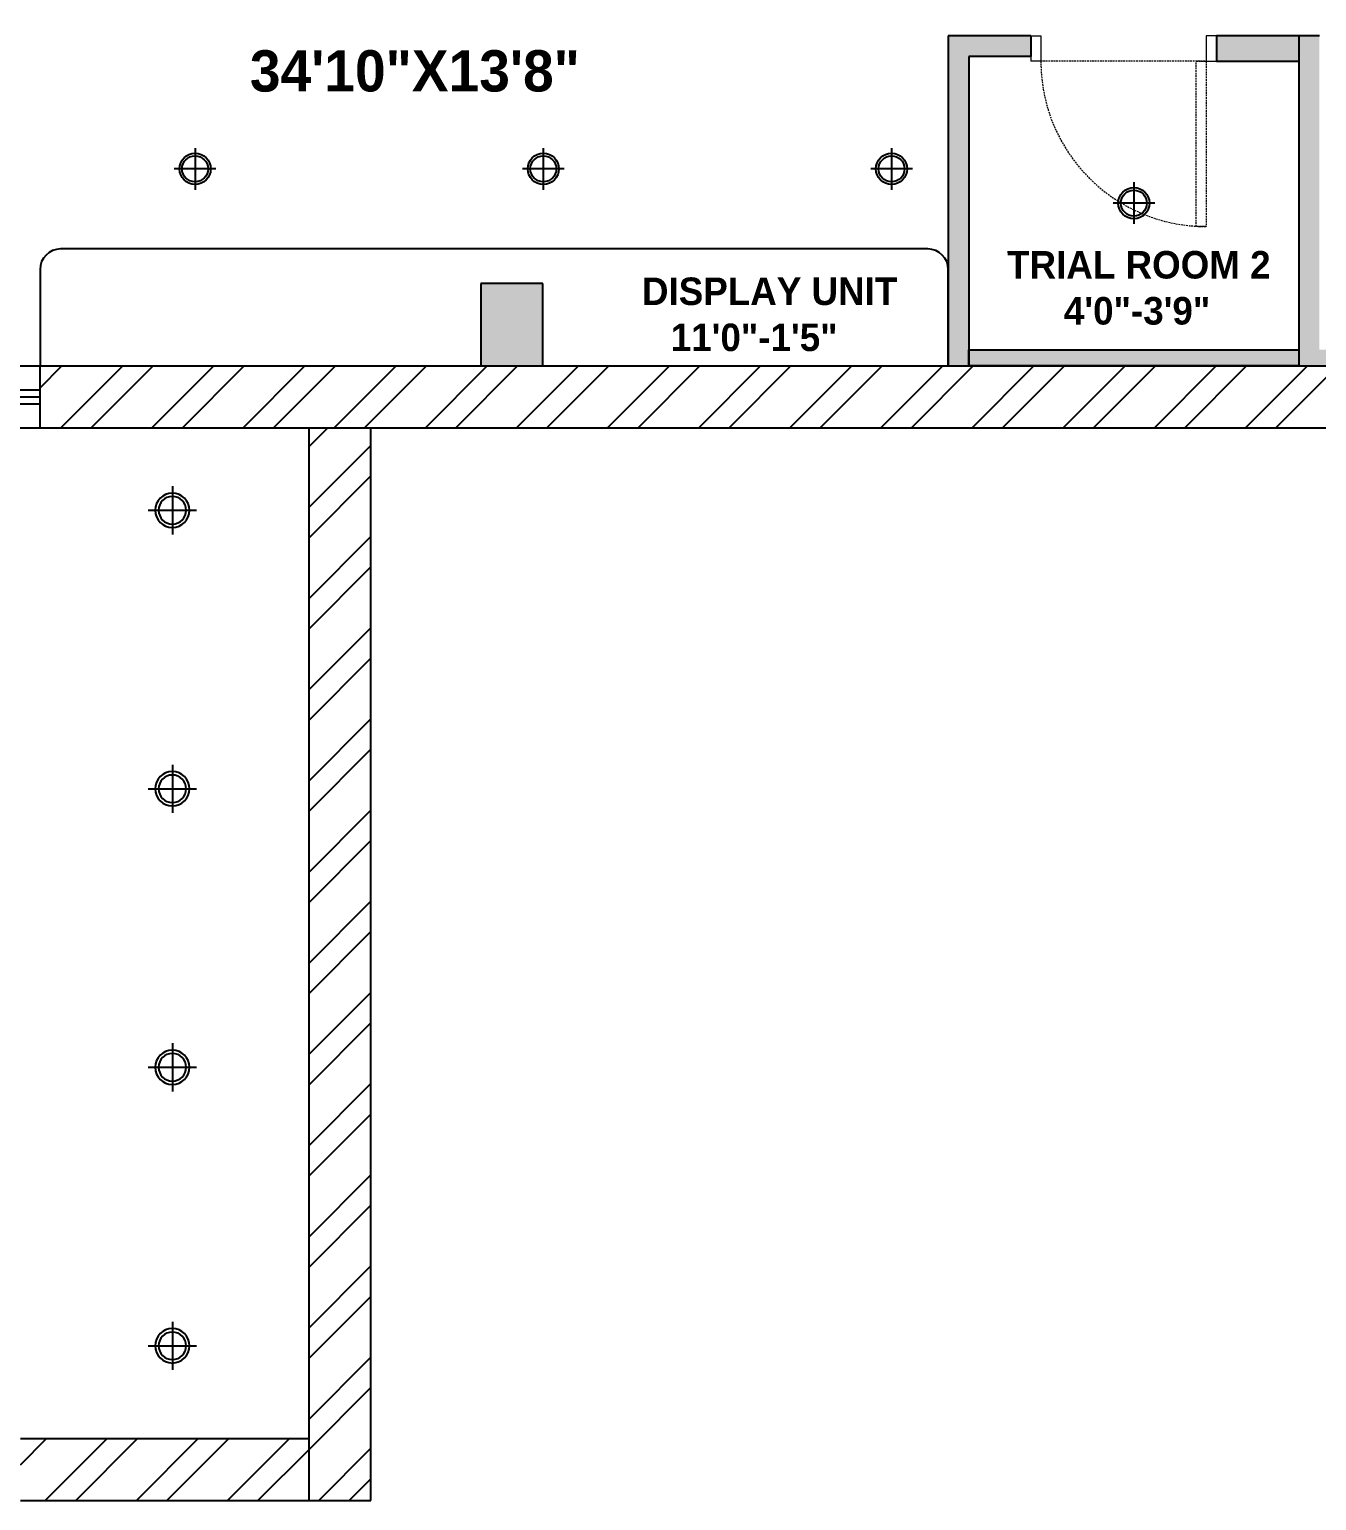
# Model space of a CAD drawing. Header units: inches. Extents: x 9636 to 21597, y -10243 to 557.
# Drawn here: x 16495.5 to 16682.8, y -307.8 to -93.9 of the extents above; entities that cross this region are included whole.
import ezdxf

# ---------------------------------------------------------------- set-up
doc = ezdxf.new("R2010")
doc.units = ezdxf.units.IN
doc.header["$MEASUREMENT"] = 0
doc.linetypes.add('DASHED2', pattern=[0.375, 0.25, -0.125])
doc.linetypes.add('HIDDEN', pattern=[0.375, 0.25, -0.125])
for name, color, linetype in [('A-Door-Frame', 1, 'Continuous'), ('A-Door-Swing', 8, 'HIDDEN'), ('IEL-HATCH-002', 7, 'Continuous')]:
    doc.layers.add(name, color=color, linetype=linetype)
doc.styles.add('MtXpl_Stylus_BT', font='')
doc.styles.get('MtXpl_Stylus_BT').set_extended_font_data('Stylus BT', bold=True)

# ---------------------------------------------------------------- blocks, each defined once
blk = doc.blocks.new('ger')
at = {"color": 5}
for p, q in [((6473.06, -970.68), (6473.07, -978.68)), ((6469.07, -974.68), (6477.07, -974.68))]:
    blk.add_line(p, q, dxfattribs=at)
for radius in [3, 2.5]:
    blk.add_circle((6473.07, -974.68), radius, dxfattribs=at)
blk = doc.blocks.new('rg')
at = {"color": 6}
for p, q in [((6523.86, -972.55), (6523.86, -979.55)), ((6520.36, -976.05), (6527.36, -976.05))]:
    blk.add_line(p, q, dxfattribs=at)
for radius in [2.5, 2]:
    blk.add_circle((6523.86, -976.05), radius, dxfattribs=at)
blk = doc.blocks.new('shht')
at = {"layer": 'IEL-HATCH-002', "true_color": 0x636466, "transparency": 33554687}
h = blk.add_hatch(color=251, dxfattribs=at)
h.dxf.hatch_style = 1
h.paths.add_polyline_path([(15097.5, -2138.01), (15088.5, -2138.01), (15088.5, -2150.01), (15097.5, -2150.01)])
h.paths.add_polyline_path([(15097.5, -2290.01), (15088.5, -2290.01), (15088.5, -2302.01), (15097.5, -2302.01)])
h = blk.add_hatch(color=251, dxfattribs=at)
h.dxf.hatch_style = 1
h.paths.add_polyline_path([(15159.5, -2257.01), (15156.5, -2257.01), (15156.5, -2302.01), (15159.5, -2302.01), (15159.5, -2299.67)])
h.paths.add_polyline_path([(15168.5, -2254.01), (15156.5, -2254.01), (15156.5, -2257.01), (15168.5, -2257.01)])
h.paths.add_polyline_path([(15258.5, -2254.01), (15246.84, -2254.01), (15246.84, -2257.01), (15258.5, -2257.01)])
h.paths.add_polyline_path([(15210.5, -2254.01), (15207.5, -2254.01), (15207.5, -2257.68), (15207.5, -2302.01), (15210.5, -2302.01)])
h = blk.add_hatch(color=251, dxfattribs=at)
h.dxf.hatch_style = 1
h.paths.add_polyline_path([(15207.5, -2254.01), (15195.5, -2254.01), (15195.5, -2257.68), (15207.5, -2257.68)])
h = blk.add_hatch(color=251, dxfattribs=at)
h.dxf.hatch_style = 1
h.paths.add_polyline_path([(15210.5, -2302.01), (15258.5, -2302.01), (15258.5, -2299.67), (15210.5, -2299.67)])
h.paths.add_polyline_path([(15159.5, -2302.01), (15207.5, -2302.01), (15207.5, -2299.67), (15159.5, -2299.67)])
at = {"color": 251, "true_color": 0x636466}
for p, q in [((15168.5, -2254.01), (15156.5, -2254.01)), ((15156.5, -2254.01), (15156.5, -2302.01)), ((15168.5, -2254.01), (15168.5, -2257.01)), ((15207.5, -2254.01), (15195.5, -2254.01)), ((15195.5, -2254.01), (15195.5, -2257.68)), ((15210.5, -2254.01), (15207.5, -2254.01)), ((15207.5, -2254.01), (15207.5, -2302.01)), ((15168.5, -2257.01), (15159.5, -2257.01)), ((15159.5, -2257.01), (15159.5, -2302.01)), ((15195.5, -2257.68), (15207.5, -2257.68)), ((15153.5, -2285.01), (15027.35, -2285.01)), ((15024.35, -2288.01), (15024.35, -2302.01)), ((15156.5, -2302.01), (15156.5, -2288.01)), ((15097.5, -2290.01), (15088.5, -2290.01)), ((15088.5, -2290.01), (15088.5, -2302.01)), ((15097.5, -2302.01), (15097.5, -2290.01)), ((15159.5, -2302.01), (15159.5, -2299.67)), ((15159.5, -2299.67), (15207.5, -2299.67)), ((15207.5, -2299.67), (15207.5, -2302.01)), ((14882.5, -2302.01), (15258.5, -2302.01)), ((15024.35, -2311.01), (15024.35, -2302.01)), ((15088.5, -2302.01), (15097.5, -2302.01)), ((15207.5, -2302.01), (15159.5, -2302.01)), ((14904.5, -2305.51), (15024.35, -2305.51)), ((14904.5, -2306.51), (15024.35, -2306.51)), ((14904.5, -2307.51), (15024.35, -2307.51)), ((14882.5, -2311.01), (15442.5, -2311.01)), ((15063.5, -2467.01), (15063.5, -2311.01)), ((15072.5, -2467.01), (15072.5, -2311.01)), ((15021.5, -2458.01), (15063.5, -2458.01)), ((15021.5, -2467.01), (15072.5, -2467.01))]:
    blk.add_line(p, q, dxfattribs=at)
for centre, start, end in [((15027.35, -2288.01), 90, 180), ((15153.5, -2288.01), 0, 90)]:
    blk.add_arc(centre, 3, start, end, dxfattribs=at)
at = {"layer": 'A-Door-Frame', "color": 251, "lineweight": 5, "true_color": 0x636466}
for p, q in [((15168.5, -2254.01), (15168.5, -2257.68)), ((15195.5, -2254.01), (15195.5, -2257.68))]:
    blk.add_line(p, q, dxfattribs=at)
for points in [[(15168.5, -2254.01), (15169.96, -2254.01), (15169.96, -2257.68), (15168.5, -2257.68)], [(15195.5, -2254.01), (15194.03, -2254.01), (15194.03, -2257.68), (15195.5, -2257.68)]]:
    blk.add_lwpolyline(points, dxfattribs=at)
at = {"layer": 'A-Door-Swing', "color": 251, "linetype": 'DASHED2', "lineweight": 5, "true_color": 0x636466}
blk.add_line((15193.82, -2257.68), (15169.75, -2257.68), dxfattribs=at)
blk.add_lwpolyline([(15194.03, -2257.68), (15194.03, -2281.75), (15192.56, -2281.75), (15192.56, -2257.68)], close=True, dxfattribs=at)
blk.add_arc((15194.03, -2257.68), 24.07, 180, 270, dxfattribs=at)
at = {"layer": 'IEL-HATCH-002', "color": 251, "linetype": 'Continuous', "true_color": 0x636466, "transparency": 33554687}
for p, q in [((15024.35, -2305.21), (15027.54, -2302.01)), ((15027.38, -2311.01), (15036.38, -2302.01)), ((15031.8, -2311.01), (15040.8, -2302.01)), ((15040.64, -2311.01), (15049.64, -2302.01)), ((15045.06, -2311.01), (15054.06, -2302.01)), ((15053.9, -2311.01), (15062.9, -2302.01)), ((15058.32, -2311.01), (15067.32, -2302.01)), ((15067.16, -2311.01), (15076.16, -2302.01)), ((15071.57, -2311.01), (15080.57, -2302.01)), ((15080.41, -2311.01), (15089.41, -2302.01)), ((15084.83, -2311.01), (15093.83, -2302.01)), ((15093.67, -2311.01), (15102.67, -2302.01)), ((15098.09, -2311.01), (15107.09, -2302.01)), ((15106.93, -2311.01), (15115.93, -2302.01)), ((15111.35, -2311.01), (15120.35, -2302.01)), ((15120.19, -2311.01), (15129.19, -2302.01)), ((15124.61, -2311.01), (15133.61, -2302.01)), ((15133.45, -2311.01), (15142.45, -2302.01)), ((15137.87, -2311.01), (15146.87, -2302.01)), ((15146.7, -2311.01), (15155.7, -2302.01)), ((15151.12, -2311.01), (15160.12, -2302.01)), ((15159.96, -2311.01), (15168.96, -2302.01)), ((15164.38, -2311.01), (15173.38, -2302.01)), ((15173.22, -2311.01), (15182.22, -2302.01)), ((15177.64, -2311.01), (15186.64, -2302.01)), ((15186.48, -2311.01), (15195.48, -2302.01)), ((15190.9, -2311.01), (15199.9, -2302.01)), ((15199.74, -2311.01), (15208.74, -2302.01)), ((15204.16, -2311.01), (15213.16, -2302.01)), ((15063.5, -2313.73), (15066.22, -2311.01)), ((15063.5, -2322.57), (15072.5, -2313.57)), ((15063.5, -2326.99), (15072.5, -2317.99)), ((15063.5, -2335.83), (15072.5, -2326.83)), ((15063.5, -2340.25), (15072.5, -2331.25)), ((15063.5, -2349.09), (15072.5, -2340.09)), ((15063.5, -2353.51), (15072.5, -2344.51)), ((15063.5, -2362.35), (15072.5, -2353.35)), ((15063.5, -2366.77), (15072.5, -2357.77)), ((15063.5, -2375.61), (15072.5, -2366.61)), ((15063.5, -2380.03), (15072.5, -2371.03)), ((15063.5, -2388.87), (15072.5, -2379.87)), ((15063.5, -2393.28), (15072.5, -2384.28)), ((15063.5, -2402.12), (15072.5, -2393.12)), ((15063.5, -2406.54), (15072.5, -2397.54)), ((15063.5, -2415.38), (15072.5, -2406.38)), ((15063.5, -2419.8), (15072.5, -2410.8)), ((15063.5, -2428.64), (15072.5, -2419.64)), ((15063.5, -2433.06), (15072.5, -2424.06)), ((15063.5, -2441.9), (15072.5, -2432.9)), ((15063.5, -2446.32), (15072.5, -2437.32)), ((15063.5, -2455.16), (15072.5, -2446.16)), ((15063.5, -2459.58), (15072.5, -2450.58)), ((15021.5, -2461.8), (15025.28, -2458.01)), ((15025.12, -2467.01), (15034.12, -2458.01)), ((15029.54, -2467.01), (15038.54, -2458.01)), ((15038.38, -2467.01), (15047.38, -2458.01)), ((15042.8, -2467.01), (15051.8, -2458.01)), ((15051.64, -2467.01), (15060.64, -2458.01)), ((15056.06, -2467.01), (15063.5, -2459.58)), ((15064.9, -2467.01), (15072.5, -2459.41)), ((15069.32, -2467.01), (15072.5, -2463.83))]:
    blk.add_line(p, q, dxfattribs=at)
at = {"color": 251, "true_color": 0x636466, "style": 'MtXpl_Stylus_BT'}
for s, height, p in [('34\'10"X13\'8"', 6, (15054.88, -2262.11)), ('TRIAL ROOM 2', 4, (15165.05, -2289.31)), ('DISPLAY UNIT', 4, (15111.93, -2293.16)), ('4\'0"-3\'9"', 4, (15173.32, -2296)), ('11\'0"-1\'5"', 4, (15116.12, -2299.86))]:
    blk.add_text(s, height=height, rotation=0.0094, dxfattribs=at).set_placement(p)

msp = doc.modelspace()

# ---------------------------------------------------------------- block references
msp.add_blockref('shht', (1472.69, 2159.22))
at = {"xscale": 0.7567862946407661, "yscale": 0.7567862946407661, "zscale": 0.7567862946407661, "rotation": 270}
for p in [(17257.22, 4784.59), (17307.89, 4784.59), (17358.56, 4784.59), (17393.81, 4779.61)]:
    msp.add_blockref('ger', p, dxfattribs=at)
at = {"xscale": -1, "rotation": 90}
for p in [(15540.24, 6360.07), (15540.24, 6319.57), (15540.24, 6279.07), (15540.24, 6238.57)]:
    msp.add_blockref('rg', p, dxfattribs=at)

doc.saveas('drawing.dxf')
